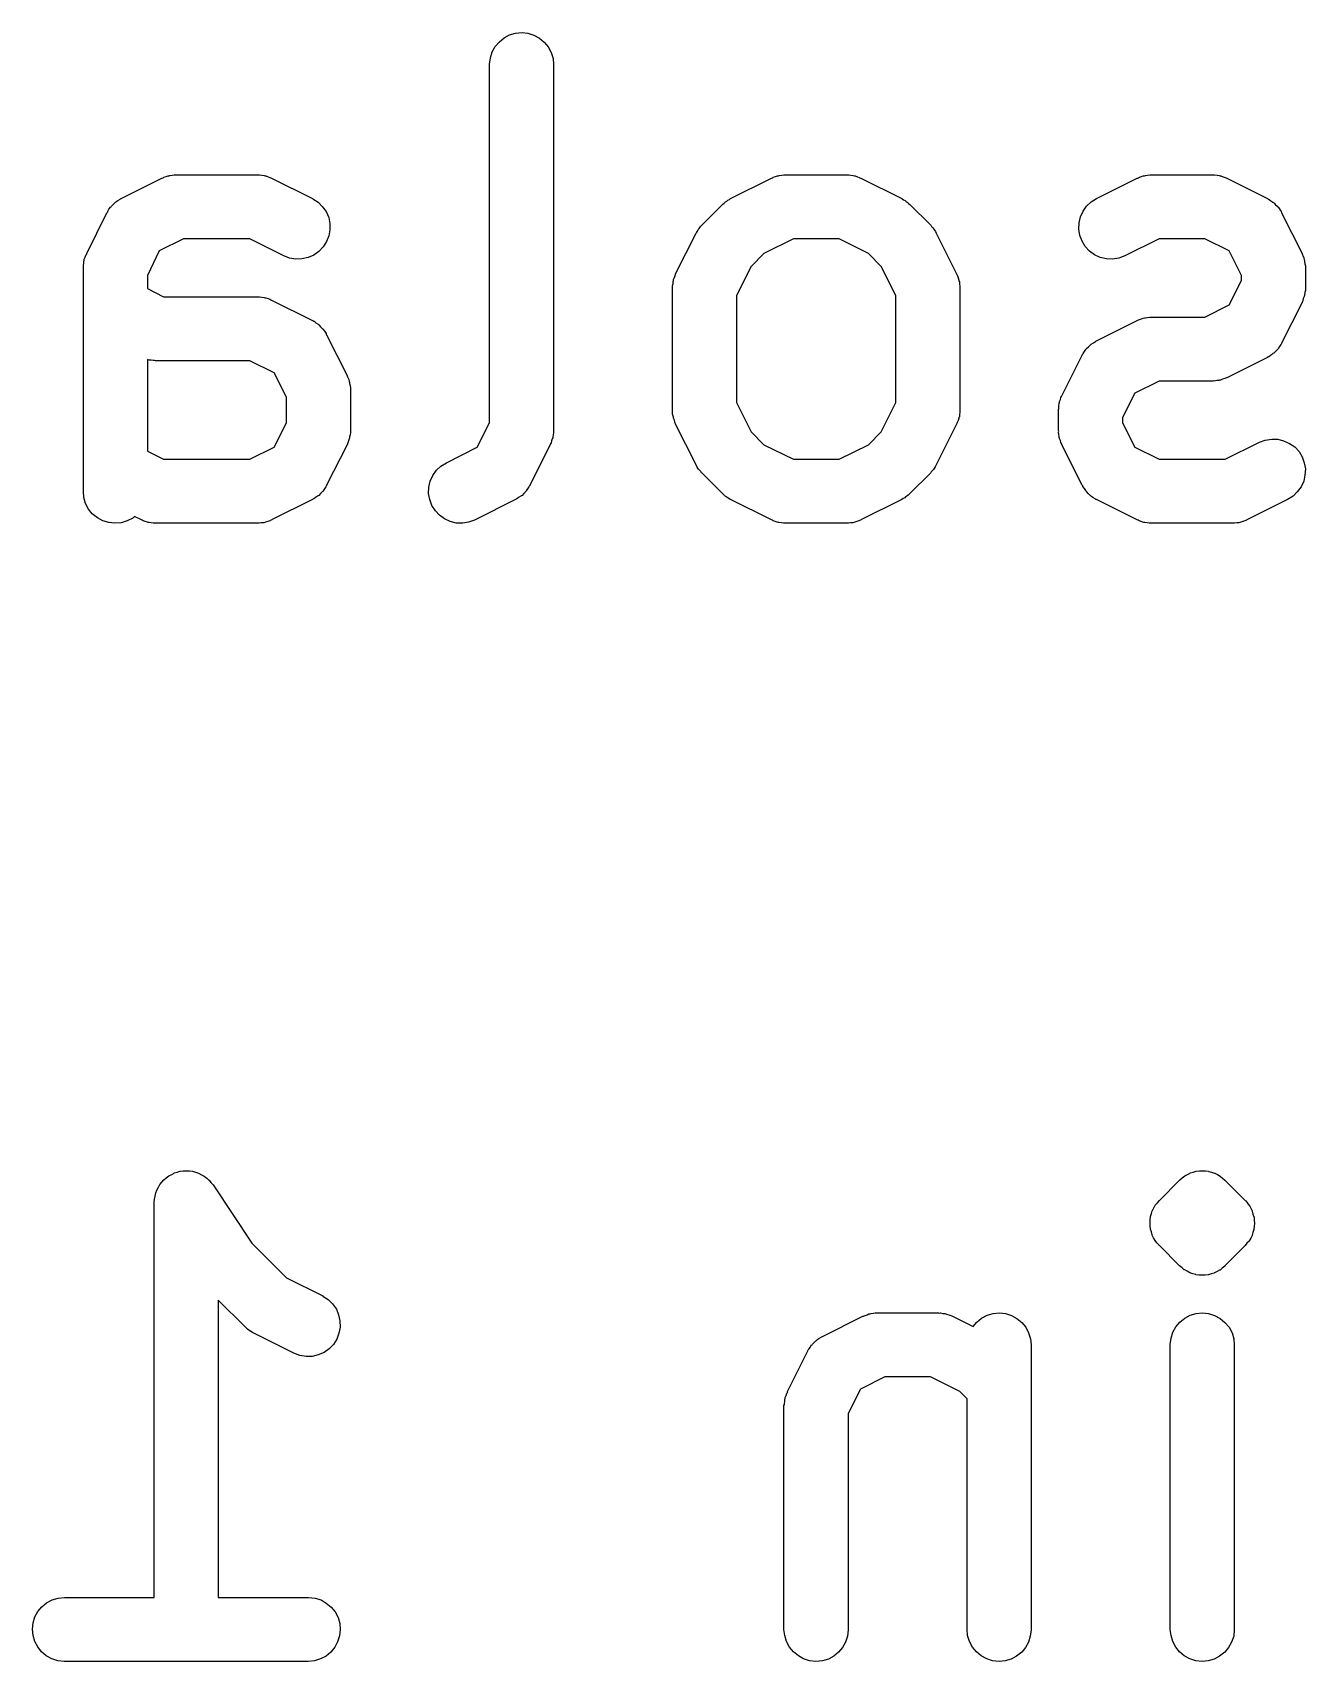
# Model space of a CAD drawing. Extents: x 148.6 to 167.7, y -72 to -62.4.
# Drawn here: x 158.596 to 161.579, y -71.647 to -67.83 of the extents above; entities that cross this region are included whole.
import ezdxf

# ---------------------------------------------------------------- set-up
doc = ezdxf.new("R2010")
doc.units = 0
doc.layers.add('BLACK', color=7, linetype='CONTINUOUS')

msp = doc.modelspace()

# ---------------------------------------------------------------- linework, layer by layer
at = {"layer": 'BLACK', "linetype": 'CONTINUOUS'}
for p, q in [((159.673, -67.8758), (159.68, -67.863)), ((159.68, -67.863), (159.69, -67.8518)), ((159.69, -67.8518), (159.701, -67.8426)), ((159.701, -67.8426), (159.714, -67.8358)), ((159.714, -67.8358), (159.728, -67.8317)), ((159.728, -67.8317), (159.743, -67.8304)), ((159.743, -67.8304), (159.757, -67.8319)), ((159.757, -67.8319), (159.771, -67.8362)), ((159.771, -67.8362), (159.784, -67.8432)), ((159.784, -67.8432), (159.795, -67.8525)), ((159.795, -67.8525), (159.804, -67.8639)), ((159.804, -67.8639), (159.811, -67.8768)), ((159.667, -67.9043), (159.669, -67.8898)), ((159.667, -67.9054), (159.667, -67.9043)), ((159.669, -67.8898), (159.673, -67.8758)), ((159.811, -67.8768), (159.816, -67.8908)), ((159.816, -67.8908), (159.817, -67.9054)), ((159.667, -68.7448), (159.667, -67.9054)), ((159.817, -67.9054), (159.817, -68.7625)), ((158.804, -68.2193), (158.899, -68.1716)), ((158.899, -68.1716), (158.9, -68.1712)), ((158.9, -68.1712), (158.902, -68.1704)), ((158.902, -68.1704), (158.904, -68.1694)), ((158.904, -68.1694), (158.909, -68.1679)), ((158.909, -68.1679), (158.914, -68.1661)), ((158.914, -68.1661), (158.916, -68.1658)), ((158.916, -68.1658), (158.918, -68.1651)), ((158.918, -68.1651), (158.923, -68.1646)), ((158.923, -68.1646), (158.928, -68.1638)), ((158.928, -68.1638), (158.93, -68.1639)), ((158.93, -68.1639), (158.932, -68.1637)), ((158.932, -68.1637), (159.123, -68.1637)), ((159.123, -68.1637), (159.124, -68.1637)), ((159.124, -68.1637), (159.126, -68.164)), ((159.126, -68.164), (159.128, -68.1639)), ((159.128, -68.1639), (159.133, -68.1648)), ((159.133, -68.1648), (159.139, -68.1654)), ((159.139, -68.1654), (159.141, -68.166)), ((159.141, -68.166), (159.143, -68.1664)), ((159.143, -68.1664), (159.148, -68.1682)), ((159.148, -68.1682), (159.152, -68.1698)), ((159.152, -68.1698), (159.154, -68.1708)), ((159.154, -68.1708), (159.156, -68.1716)), ((159.156, -68.1716), (159.252, -68.2193)), ((160.232, -68.2193), (160.328, -68.1716)), ((160.328, -68.1712), (160.331, -68.1704)), ((160.328, -68.1716), (160.328, -68.1712)), ((160.331, -68.1704), (160.332, -68.1694)), ((160.332, -68.1694), (160.337, -68.1679)), ((160.337, -68.1679), (160.342, -68.1661)), ((160.342, -68.1661), (160.344, -68.1658)), ((160.344, -68.1658), (160.346, -68.1651)), ((160.346, -68.1651), (160.352, -68.1646)), ((160.352, -68.1646), (160.357, -68.1638)), ((160.357, -68.1638), (160.359, -68.1639)), ((160.359, -68.1639), (160.361, -68.1637)), ((160.361, -68.1637), (160.504, -68.1637)), ((160.504, -68.1637), (160.505, -68.1637)), ((160.505, -68.1637), (160.507, -68.164)), ((160.507, -68.164), (160.509, -68.1639)), ((160.509, -68.1639), (160.514, -68.1648)), ((160.514, -68.1648), (160.519, -68.1654)), ((160.519, -68.1654), (160.522, -68.166)), ((160.522, -68.166), (160.524, -68.1664)), ((160.524, -68.1664), (160.529, -68.1682)), ((160.529, -68.1682), (160.533, -68.1698)), ((160.533, -68.1698), (160.535, -68.1708)), ((160.535, -68.1708), (160.537, -68.1716)), ((160.537, -68.1716), (160.633, -68.2193)), ((161.089, -68.2193), (161.185, -68.1716)), ((161.185, -68.1716), (161.186, -68.1712)), ((161.186, -68.1712), (161.188, -68.1704)), ((161.188, -68.1704), (161.19, -68.1694)), ((161.19, -68.1694), (161.195, -68.1679)), ((161.195, -68.1679), (161.199, -68.1661)), ((161.199, -68.1661), (161.202, -68.1658)), ((161.202, -68.1658), (161.204, -68.1651)), ((161.204, -68.1651), (161.209, -68.1646)), ((161.209, -68.1646), (161.214, -68.1638)), ((161.214, -68.1638), (161.216, -68.1639)), ((161.216, -68.1639), (161.218, -68.1637)), ((161.218, -68.1637), (161.361, -68.1637)), ((161.361, -68.1637), (161.362, -68.1637)), ((161.362, -68.1637), (161.364, -68.164)), ((161.364, -68.164), (161.366, -68.1639)), ((161.366, -68.1639), (161.372, -68.1648)), ((161.372, -68.1648), (161.377, -68.1654)), ((161.377, -68.1654), (161.379, -68.166)), ((161.379, -68.166), (161.381, -68.1664)), ((161.381, -68.1664), (161.386, -68.1682)), ((161.386, -68.1682), (161.391, -68.1698)), ((161.391, -68.1698), (161.393, -68.1708)), ((161.393, -68.1708), (161.395, -68.1716)), ((161.395, -68.1716), (161.49, -68.2193)), ((158.772, -68.249), (158.775, -68.2444)), ((158.775, -68.2444), (158.779, -68.2396)), ((158.779, -68.2396), (158.78, -68.2384)), ((158.78, -68.2384), (158.781, -68.2371)), ((158.781, -68.2371), (158.785, -68.2332)), ((158.785, -68.2332), (158.789, -68.2291)), ((158.789, -68.2291), (158.79, -68.2282)), ((158.79, -68.2282), (158.791, -68.227)), ((158.791, -68.227), (158.796, -68.224)), ((158.796, -68.224), (158.801, -68.2208)), ((158.801, -68.2208), (158.802, -68.2201)), ((158.802, -68.2201), (158.804, -68.2193)), ((159.252, -68.2193), (159.253, -68.2197)), ((159.253, -68.2197), (159.265, -68.2277)), ((159.265, -68.2277), (159.275, -68.2379)), ((159.275, -68.2379), (159.284, -68.2499)), ((160.165, -68.2809), (160.213, -68.2333)), ((160.213, -68.2333), (160.214, -68.2326)), ((160.214, -68.2326), (160.217, -68.2299)), ((160.217, -68.2299), (160.22, -68.227)), ((160.22, -68.227), (160.223, -68.2254)), ((160.223, -68.2254), (160.225, -68.2234)), ((160.225, -68.2234), (160.229, -68.2215)), ((160.229, -68.2215), (160.232, -68.2193)), ((160.633, -68.2193), (160.634, -68.2197)), ((160.634, -68.2197), (160.637, -68.222)), ((160.637, -68.222), (160.641, -68.224)), ((160.641, -68.224), (160.643, -68.226)), ((160.643, -68.226), (160.646, -68.2277)), ((160.646, -68.2277), (160.649, -68.2306)), ((160.649, -68.2306), (160.652, -68.2333)), ((160.652, -68.2333), (160.7, -68.2809)), ((161.058, -68.249), (161.066, -68.2371)), ((161.066, -68.2371), (161.077, -68.227)), ((161.077, -68.227), (161.089, -68.2193)), ((161.49, -68.2193), (161.491, -68.2197)), ((161.491, -68.2197), (161.492, -68.2206)), ((161.492, -68.2206), (161.494, -68.2213)), ((161.494, -68.2213), (161.498, -68.2246)), ((161.498, -68.2246), (161.503, -68.2277)), ((161.503, -68.2277), (161.504, -68.2288)), ((161.504, -68.2288), (161.506, -68.2298)), ((161.506, -68.2298), (161.509, -68.2339)), ((161.509, -68.2339), (161.514, -68.2379)), ((161.514, -68.2379), (161.514, -68.2392)), ((161.514, -68.2392), (161.516, -68.2404)), ((161.516, -68.2404), (161.519, -68.2452)), ((161.519, -68.2452), (161.522, -68.2499)), ((158.723, -68.348), (158.77, -68.2528)), ((158.77, -68.2528), (158.771, -68.2519)), ((158.771, -68.2519), (158.772, -68.2505)), ((158.772, -68.2505), (158.772, -68.249)), ((159.284, -68.2499), (159.29, -68.2634)), ((159.29, -68.2634), (159.293, -68.2777)), ((159.293, -68.2777), (159.293, -68.2923)), ((160.16, -68.2872), (160.162, -68.2842)), ((160.162, -68.2842), (160.165, -68.2809)), ((160.7, -68.2809), (160.701, -68.2817)), ((160.701, -68.2817), (160.703, -68.285)), ((160.703, -68.285), (160.706, -68.288)), ((161.048, -68.2913), (161.049, -68.2766)), ((161.049, -68.2766), (161.052, -68.2624)), ((161.052, -68.2624), (161.058, -68.249)), ((161.522, -68.2499), (161.523, -68.2514)), ((161.523, -68.2514), (161.523, -68.2528)), ((161.523, -68.2528), (161.571, -68.348)), ((158.95, -68.3137), (158.893, -68.3422)), ((159.105, -68.3137), (158.95, -68.3137)), ((159.185, -68.3534), (159.105, -68.3137)), ((159.285, -68.3203), (159.277, -68.3327)), ((159.29, -68.3067), (159.285, -68.3203)), ((159.293, -68.2923), (159.29, -68.3067)), ((160.103, -68.3956), (160.151, -68.3004)), ((160.151, -68.3004), (160.152, -68.2995)), ((160.152, -68.2995), (160.154, -68.2959)), ((160.154, -68.2959), (160.156, -68.2922)), ((160.156, -68.2922), (160.158, -68.2898)), ((160.158, -68.2898), (160.16, -68.2872)), ((160.379, -68.3137), (160.31, -68.348)), ((160.486, -68.3137), (160.379, -68.3137)), ((160.555, -68.348), (160.486, -68.3137)), ((160.706, -68.288), (160.708, -68.2907)), ((160.708, -68.2907), (160.71, -68.2931)), ((160.71, -68.2931), (160.712, -68.2968)), ((160.712, -68.2968), (160.714, -68.3004)), ((160.714, -68.3004), (160.761, -68.3956)), ((161.05, -68.3057), (161.048, -68.2913)), ((161.056, -68.3194), (161.05, -68.3057)), ((161.063, -68.3319), (161.056, -68.3194)), ((161.236, -68.3137), (161.156, -68.3534)), ((161.343, -68.3137), (161.236, -68.3137)), ((161.4, -68.3422), (161.343, -68.3137)), ((158.717, -68.3617), (158.719, -68.3569)), ((158.717, -68.3639), (158.717, -68.3617)), ((158.719, -68.3569), (158.721, -68.352)), ((158.721, -68.352), (158.722, -68.3501)), ((158.722, -68.3501), (158.723, -68.348)), ((158.893, -68.3422), (158.865, -68.3993)), ((159.198, -68.3587), (159.185, -68.3534)), ((159.213, -68.3611), (159.198, -68.3587)), ((159.227, -68.3608), (159.213, -68.3611)), ((159.242, -68.3576), (159.227, -68.3608)), ((159.255, -68.3517), (159.242, -68.3576)), ((159.267, -68.3432), (159.255, -68.3517)), ((159.277, -68.3327), (159.267, -68.3432)), ((160.31, -68.348), (160.28, -68.3784)), ((160.585, -68.3784), (160.555, -68.348)), ((161.073, -68.3426), (161.063, -68.3319)), ((161.085, -68.3511), (161.073, -68.3426)), ((161.098, -68.3572), (161.085, -68.3511)), ((161.113, -68.3606), (161.098, -68.3572)), ((161.127, -68.3612), (161.113, -68.3606)), ((161.142, -68.3589), (161.127, -68.3612)), ((161.156, -68.3539), (161.142, -68.3589)), ((161.156, -68.3534), (161.156, -68.3539)), ((161.429, -68.3993), (161.4, -68.3422)), ((161.571, -68.348), (161.571, -68.349)), ((161.571, -68.349), (161.572, -68.351)), ((161.572, -68.351), (161.573, -68.353)), ((161.573, -68.353), (161.575, -68.3579)), ((161.575, -68.3579), (161.576, -68.3627)), ((158.715, -68.3761), (158.716, -68.3711)), ((158.715, -68.3783), (158.715, -68.3761)), ((158.715, -68.3805), (158.715, -68.3783)), ((158.715, -68.3816), (158.715, -68.3805)), ((158.715, -68.9054), (158.715, -68.3816)), ((158.716, -68.366), (158.717, -68.3639)), ((158.716, -68.3711), (158.716, -68.366)), ((158.865, -68.3993), (158.865, -68.4305)), ((160.1, -68.4045), (160.102, -68.3996)), ((160.102, -68.3996), (160.103, -68.3977)), ((160.103, -68.3977), (160.103, -68.3956)), ((160.28, -68.3784), (160.246, -68.4469)), ((160.619, -68.4469), (160.585, -68.3784)), ((160.761, -68.3956), (160.762, -68.3966)), ((160.762, -68.3966), (160.763, -68.3987)), ((160.763, -68.3987), (160.764, -68.4006)), ((160.764, -68.4006), (160.765, -68.4055)), ((161.429, -68.4115), (161.429, -68.3993)), ((161.576, -68.3627), (161.577, -68.3649)), ((161.577, -68.3649), (161.577, -68.367)), ((161.577, -68.367), (161.578, -68.3721)), ((161.578, -68.3721), (161.579, -68.3772)), ((161.579, -68.3772), (161.579, -68.3794)), ((161.579, -68.3794), (161.579, -68.3816)), ((161.579, -68.3816), (161.579, -68.4292)), ((158.865, -68.4305), (158.903, -68.4494)), ((160.096, -68.4237), (160.097, -68.4187)), ((160.096, -68.4259), (160.096, -68.4237)), ((160.096, -68.4281), (160.096, -68.4259)), ((160.096, -68.4292), (160.096, -68.4281)), ((160.096, -68.7149), (160.096, -68.4292)), ((160.097, -68.4136), (160.098, -68.4115)), ((160.097, -68.4187), (160.097, -68.4136)), ((160.098, -68.4093), (160.1, -68.4045)), ((160.098, -68.4115), (160.098, -68.4093)), ((160.765, -68.4055), (160.767, -68.4103)), ((160.767, -68.4103), (160.767, -68.4125)), ((160.767, -68.4125), (160.768, -68.4146)), ((160.768, -68.4146), (160.768, -68.4197)), ((160.768, -68.4197), (160.769, -68.4248)), ((160.769, -68.4248), (160.769, -68.427)), ((160.769, -68.427), (160.769, -68.4292)), ((160.769, -68.4292), (160.769, -68.7149)), ((161.4, -68.4685), (161.429, -68.4115)), ((161.579, -68.4346), (161.578, -68.4397)), ((161.579, -68.4292), (161.579, -68.4302)), ((161.579, -68.4302), (161.579, -68.4324)), ((161.579, -68.4324), (161.579, -68.4346)), ((158.903, -68.4494), (159.123, -68.4494)), ((159.123, -68.4494), (159.124, -68.4494)), ((159.124, -68.4494), (159.126, -68.4497)), ((159.126, -68.4497), (159.128, -68.4496)), ((159.128, -68.4496), (159.133, -68.4505)), ((159.133, -68.4505), (159.139, -68.4511)), ((159.139, -68.4511), (159.141, -68.4517)), ((159.141, -68.4517), (159.143, -68.4521)), ((159.143, -68.4521), (159.148, -68.4539)), ((159.148, -68.4539), (159.152, -68.4555)), ((159.152, -68.4555), (159.154, -68.4566)), ((159.154, -68.4566), (159.156, -68.4573)), ((159.156, -68.4573), (159.252, -68.505)), ((160.246, -68.4469), (160.246, -68.6972)), ((160.619, -68.6972), (160.619, -68.4469)), ((161.343, -68.497), (161.4, -68.4685)), ((161.571, -68.4627), (161.523, -68.558)), ((161.572, -68.4607), (161.571, -68.4627)), ((161.573, -68.4587), (161.572, -68.4607)), ((161.574, -68.4539), (161.573, -68.4587)), ((161.576, -68.4491), (161.574, -68.4539)), ((161.577, -68.4469), (161.576, -68.4491)), ((161.578, -68.4397), (161.577, -68.4448)), ((161.577, -68.4448), (161.577, -68.4469)), ((159.252, -68.505), (159.253, -68.5054)), ((159.253, -68.5054), (159.254, -68.5063)), ((159.254, -68.5063), (159.256, -68.507)), ((159.256, -68.507), (159.26, -68.5103)), ((159.26, -68.5103), (159.265, -68.5134)), ((159.265, -68.5134), (159.266, -68.5145)), ((159.266, -68.5145), (159.267, -68.5155)), ((161.089, -68.5526), (161.185, -68.505)), ((161.185, -68.505), (161.186, -68.5045)), ((161.186, -68.5045), (161.188, -68.5037)), ((161.188, -68.5037), (161.19, -68.5027)), ((161.19, -68.5027), (161.195, -68.5012)), ((161.195, -68.5012), (161.199, -68.4995)), ((161.199, -68.4995), (161.202, -68.4991)), ((161.202, -68.4991), (161.204, -68.4985)), ((161.204, -68.4985), (161.209, -68.498)), ((161.209, -68.498), (161.214, -68.4972)), ((161.214, -68.4972), (161.216, -68.4973)), ((161.216, -68.4973), (161.218, -68.497)), ((161.218, -68.497), (161.343, -68.497)), ((159.267, -68.5155), (159.271, -68.5196)), ((159.271, -68.5196), (159.275, -68.5236)), ((159.275, -68.5236), (159.276, -68.5249)), ((159.276, -68.5249), (159.277, -68.5261)), ((159.277, -68.5261), (159.281, -68.5309)), ((159.281, -68.5309), (159.284, -68.5356)), ((159.284, -68.5356), (159.284, -68.5371)), ((159.284, -68.5371), (159.285, -68.5385)), ((159.285, -68.5385), (159.333, -68.6337)), ((161.088, -68.5534), (161.089, -68.5526)), ((161.008, -68.6814), (161.056, -68.5861)), ((161.056, -68.5852), (161.057, -68.5838)), ((161.056, -68.5861), (161.056, -68.5852)), ((161.057, -68.5838), (161.058, -68.5824)), ((161.058, -68.5824), (161.061, -68.5777)), ((161.061, -68.5777), (161.064, -68.5729)), ((161.064, -68.5729), (161.065, -68.5717)), ((161.065, -68.5717), (161.066, -68.5704)), ((161.066, -68.5704), (161.071, -68.5665)), ((161.071, -68.5665), (161.075, -68.5624)), ((161.075, -68.5624), (161.076, -68.5615)), ((161.076, -68.5615), (161.077, -68.5604)), ((161.077, -68.5604), (161.082, -68.5573)), ((161.082, -68.5573), (161.087, -68.5541)), ((161.087, -68.5541), (161.088, -68.5534)), ((161.491, -68.5906), (161.49, -68.5915)), ((161.493, -68.59), (161.491, -68.5906)), ((161.497, -68.5868), (161.493, -68.59)), ((161.502, -68.5837), (161.497, -68.5868)), ((161.503, -68.5826), (161.502, -68.5837)), ((161.505, -68.5817), (161.503, -68.5826)), ((161.509, -68.5776), (161.505, -68.5817)), ((161.513, -68.5737), (161.509, -68.5776)), ((161.514, -68.5723), (161.513, -68.5737)), ((161.515, -68.5712), (161.514, -68.5723)), ((161.518, -68.5664), (161.515, -68.5712)), ((161.521, -68.5617), (161.518, -68.5664)), ((161.522, -68.5603), (161.521, -68.5617)), ((161.523, -68.5589), (161.522, -68.5603)), ((161.523, -68.558), (161.523, -68.5589)), ((158.865, -68.5967), (158.865, -68.5966)), ((158.865, -68.5966), (158.865, -68.8114)), ((158.867, -68.5971), (158.865, -68.5967)), ((158.869, -68.5978), (158.867, -68.5971)), ((158.874, -68.5984), (158.869, -68.5978)), ((158.879, -68.5992), (158.874, -68.5984)), ((158.882, -68.5992), (158.879, -68.5992)), ((158.884, -68.5994), (158.882, -68.5992)), ((158.885, -68.5994), (158.884, -68.5994)), ((159.105, -68.5994), (158.885, -68.5994)), ((159.162, -68.6279), (159.105, -68.5994)), ((159.191, -68.685), (159.162, -68.6279)), ((161.49, -68.5915), (161.395, -68.6391)), ((159.333, -68.6337), (159.333, -68.6347)), ((159.333, -68.6347), (159.334, -68.6368)), ((159.334, -68.6368), (159.335, -68.6387)), ((159.335, -68.6387), (159.337, -68.6436)), ((159.337, -68.6436), (159.338, -68.6484)), ((159.338, -68.6484), (159.339, -68.6506)), ((159.339, -68.6506), (159.339, -68.6527)), ((159.339, -68.6527), (159.34, -68.6578)), ((159.34, -68.6578), (159.341, -68.6629)), ((159.341, -68.6629), (159.341, -68.6651)), ((159.341, -68.6651), (159.341, -68.6673)), ((159.341, -68.6673), (159.341, -68.7625)), ((161.236, -68.647), (161.179, -68.6756)), ((161.361, -68.647), (161.236, -68.647)), ((161.363, -68.6468), (161.361, -68.647)), ((161.365, -68.6469), (161.363, -68.6468)), ((161.371, -68.6461), (161.365, -68.6469)), ((161.376, -68.6456), (161.371, -68.6461)), ((161.378, -68.645), (161.376, -68.6456)), ((161.38, -68.6446), (161.378, -68.645)), ((161.385, -68.6429), (161.38, -68.6446)), ((161.39, -68.6414), (161.385, -68.6429)), ((161.392, -68.6404), (161.39, -68.6414)), ((161.394, -68.6396), (161.392, -68.6404)), ((161.395, -68.6391), (161.394, -68.6396)), ((159.191, -68.7448), (159.191, -68.685)), ((160.246, -68.6972), (160.28, -68.7657)), ((160.585, -68.7657), (160.619, -68.6972)), ((161.001, -68.7044), (161.002, -68.6993)), ((161.001, -68.7095), (161.001, -68.7044)), ((161.002, -68.6993), (161.003, -68.6972)), ((161.003, -68.695), (161.005, -68.6902)), ((161.003, -68.6972), (161.003, -68.695)), ((161.005, -68.6902), (161.006, -68.6854)), ((161.006, -68.6854), (161.007, -68.6834)), ((161.007, -68.6834), (161.008, -68.6814)), ((161.179, -68.6756), (161.15, -68.7326)), ((160.096, -68.7171), (160.096, -68.7149)), ((160.096, -68.7193), (160.096, -68.7171)), ((160.096, -68.7244), (160.096, -68.7193)), ((160.097, -68.7295), (160.096, -68.7244)), ((160.098, -68.7316), (160.097, -68.7295)), ((160.098, -68.7338), (160.098, -68.7316)), ((160.1, -68.7386), (160.098, -68.7338)), ((160.101, -68.7435), (160.1, -68.7386)), ((160.102, -68.7454), (160.101, -68.7435)), ((160.765, -68.7396), (160.763, -68.7445)), ((160.767, -68.7348), (160.765, -68.7396)), ((160.768, -68.7305), (160.767, -68.7326)), ((160.767, -68.7326), (160.767, -68.7348)), ((160.769, -68.7204), (160.768, -68.7254)), ((160.768, -68.7254), (160.768, -68.7305)), ((160.769, -68.7149), (160.769, -68.716)), ((160.769, -68.716), (160.769, -68.7181)), ((160.769, -68.7181), (160.769, -68.7204)), ((161, -68.7139), (161.001, -68.7117)), ((161, -68.7149), (161, -68.7139)), ((161, -68.7625), (161, -68.7149)), ((161.001, -68.7117), (161.001, -68.7095)), ((161.15, -68.7326), (161.15, -68.7448)), ((159.162, -68.8019), (159.191, -68.7448)), ((159.339, -68.7802), (159.338, -68.7824)), ((159.34, -68.773), (159.339, -68.7781)), ((159.339, -68.7781), (159.339, -68.7802)), ((159.341, -68.768), (159.34, -68.773)), ((159.341, -68.7625), (159.341, -68.7636)), ((159.341, -68.7636), (159.341, -68.7658)), ((159.341, -68.7658), (159.341, -68.768)), ((159.638, -68.8019), (159.667, -68.7448)), ((159.815, -68.7802), (159.814, -68.7824)), ((159.816, -68.773), (159.815, -68.7781)), ((159.815, -68.7781), (159.815, -68.7802)), ((159.817, -68.768), (159.816, -68.773)), ((159.817, -68.7625), (159.817, -68.7636)), ((159.817, -68.7636), (159.817, -68.7658)), ((159.817, -68.7658), (159.817, -68.768)), ((160.103, -68.7475), (160.102, -68.7454)), ((160.103, -68.7484), (160.103, -68.7475)), ((160.151, -68.8437), (160.103, -68.7484)), ((160.28, -68.7657), (160.31, -68.7961)), ((160.555, -68.7961), (160.585, -68.7657)), ((160.761, -68.7484), (160.714, -68.8437)), ((160.762, -68.7464), (160.761, -68.7484)), ((160.763, -68.7445), (160.762, -68.7464)), ((161.001, -68.7647), (161, -68.7625)), ((161, -68.7669), (161.001, -68.7647)), ((161.001, -68.772), (161, -68.7669)), ((161.002, -68.7771), (161.001, -68.772)), ((161.002, -68.7792), (161.002, -68.7771)), ((161.003, -68.7814), (161.002, -68.7792)), ((161.005, -68.7862), (161.003, -68.7814)), ((161.15, -68.7448), (161.179, -68.8019)), ((158.865, -68.8114), (158.903, -68.8304)), ((159.105, -68.8304), (159.162, -68.8019)), ((159.333, -68.7961), (159.285, -68.8913)), ((159.334, -68.794), (159.333, -68.7961)), ((159.335, -68.7921), (159.334, -68.794)), ((159.336, -68.7872), (159.335, -68.7921)), ((159.338, -68.7824), (159.336, -68.7872)), ((159.566, -68.8383), (159.638, -68.8019)), ((159.809, -68.7961), (159.761, -68.8913)), ((159.81, -68.794), (159.809, -68.7961)), ((159.811, -68.7921), (159.81, -68.794)), ((159.812, -68.7872), (159.811, -68.7921)), ((159.814, -68.7824), (159.812, -68.7872)), ((160.31, -68.7961), (160.379, -68.8304)), ((160.486, -68.8304), (160.555, -68.7961)), ((161.006, -68.7911), (161.005, -68.7862)), ((161.007, -68.7931), (161.006, -68.7911)), ((161.008, -68.7951), (161.007, -68.7931)), ((161.008, -68.7961), (161.008, -68.7951)), ((161.056, -68.8913), (161.008, -68.7961)), ((161.179, -68.8019), (161.236, -68.8304)), ((161.391, -68.8304), (161.47, -68.7907)), ((161.47, -68.7907), (161.471, -68.7902)), ((161.471, -68.7902), (161.485, -68.7852)), ((161.485, -68.7852), (161.5, -68.7829)), ((161.5, -68.7829), (161.514, -68.7835)), ((161.514, -68.7835), (161.528, -68.7869)), ((161.528, -68.7869), (161.542, -68.793)), ((161.542, -68.793), (161.554, -68.8015)), ((161.554, -68.8015), (161.564, -68.8122)), ((161.564, -68.8122), (161.571, -68.8247)), ((158.903, -68.8304), (159.105, -68.8304)), ((159.534, -68.8681), (159.543, -68.8561)), ((159.543, -68.8561), (159.553, -68.8461)), ((159.553, -68.8461), (159.566, -68.8383)), ((160.153, -68.8473), (160.151, -68.8437)), ((160.155, -68.851), (160.153, -68.8473)), ((160.157, -68.8534), (160.155, -68.851)), ((160.159, -68.8561), (160.157, -68.8534)), ((160.162, -68.8591), (160.159, -68.8561)), ((160.379, -68.8304), (160.486, -68.8304)), ((160.705, -68.8569), (160.702, -68.8599)), ((160.707, -68.8543), (160.705, -68.8569)), ((160.709, -68.8519), (160.707, -68.8543)), ((160.711, -68.8482), (160.709, -68.8519)), ((160.713, -68.8446), (160.711, -68.8482)), ((160.714, -68.8437), (160.713, -68.8446)), ((161.236, -68.8304), (161.391, -68.8304)), ((161.571, -68.8247), (161.576, -68.8384)), ((161.576, -68.8384), (161.579, -68.8528)), ((161.579, -68.8528), (161.578, -68.8675)), ((159.283, -68.8951), (159.28, -68.8997)), ((159.284, -68.8936), (159.283, -68.8951)), ((159.285, -68.8922), (159.284, -68.8936)), ((159.285, -68.8913), (159.285, -68.8922)), ((159.524, -68.9103), (159.525, -68.8957)), ((159.525, -68.8957), (159.528, -68.8814)), ((159.528, -68.8814), (159.534, -68.8681)), ((159.759, -68.8951), (159.756, -68.8997)), ((159.76, -68.8936), (159.759, -68.8951)), ((159.761, -68.8922), (159.76, -68.8936)), ((159.761, -68.8913), (159.761, -68.8922)), ((160.164, -68.8624), (160.162, -68.8591)), ((160.165, -68.8632), (160.164, -68.8624)), ((160.213, -68.9108), (160.165, -68.8632)), ((160.7, -68.8632), (160.652, -68.9108)), ((160.702, -68.8599), (160.7, -68.8632)), ((161.057, -68.8927), (161.056, -68.8913)), ((161.057, -68.8942), (161.057, -68.8927)), ((161.061, -68.8989), (161.057, -68.8942)), ((161.569, -68.8951), (161.56, -68.907)), ((161.575, -68.8817), (161.569, -68.8951)), ((161.578, -68.8675), (161.575, -68.8817)), ((158.716, -68.9199), (158.715, -68.9054)), ((158.72, -68.934), (158.716, -68.9199)), ((158.727, -68.9469), (158.72, -68.934)), ((159.252, -68.9248), (159.156, -68.9725)), ((159.253, -68.924), (159.252, -68.9248)), ((159.255, -68.9233), (159.253, -68.924)), ((159.259, -68.9201), (159.255, -68.9233)), ((159.264, -68.9171), (159.259, -68.9201)), ((159.265, -68.9159), (159.264, -68.9171)), ((159.267, -68.915), (159.265, -68.9159)), ((159.271, -68.9109), (159.267, -68.915)), ((159.275, -68.907), (159.271, -68.9109)), ((159.276, -68.9057), (159.275, -68.907)), ((159.277, -68.9045), (159.276, -68.9057)), ((159.28, -68.8997), (159.277, -68.9045)), ((159.527, -68.9247), (159.524, -68.9103)), ((159.532, -68.9385), (159.527, -68.9247)), ((159.728, -68.9248), (159.633, -68.9725)), ((159.729, -68.924), (159.728, -68.9248)), ((159.731, -68.9233), (159.729, -68.924)), ((159.735, -68.9201), (159.731, -68.9233)), ((159.74, -68.9171), (159.735, -68.9201)), ((159.741, -68.9159), (159.74, -68.9171)), ((159.743, -68.915), (159.741, -68.9159)), ((159.747, -68.9109), (159.743, -68.915)), ((159.751, -68.907), (159.747, -68.9109)), ((159.752, -68.9057), (159.751, -68.907)), ((159.753, -68.9045), (159.752, -68.9057)), ((159.756, -68.8997), (159.753, -68.9045)), ((160.216, -68.9135), (160.213, -68.9108)), ((160.219, -68.9164), (160.216, -68.9135)), ((160.222, -68.9181), (160.219, -68.9164)), ((160.224, -68.9201), (160.222, -68.9181)), ((160.228, -68.9221), (160.224, -68.9201)), ((160.231, -68.9244), (160.228, -68.9221)), ((160.232, -68.9248), (160.231, -68.9244)), ((160.328, -68.9725), (160.232, -68.9248)), ((160.633, -68.9248), (160.537, -68.9725)), ((160.636, -68.9226), (160.633, -68.9248)), ((160.64, -68.9207), (160.636, -68.9226)), ((160.642, -68.9187), (160.64, -68.9207)), ((160.645, -68.9171), (160.642, -68.9187)), ((160.648, -68.9142), (160.645, -68.9171)), ((160.651, -68.9115), (160.648, -68.9142)), ((160.652, -68.9108), (160.651, -68.9115)), ((161.064, -68.9037), (161.061, -68.8989)), ((161.065, -68.9049), (161.064, -68.9037)), ((161.066, -68.9062), (161.065, -68.9049)), ((161.07, -68.9102), (161.066, -68.9062)), ((161.074, -68.9143), (161.07, -68.9102)), ((161.075, -68.9153), (161.074, -68.9143)), ((161.076, -68.9164), (161.075, -68.9153)), ((161.081, -68.9195), (161.076, -68.9164)), ((161.086, -68.9228), (161.081, -68.9195)), ((161.087, -68.9235), (161.086, -68.9228)), ((161.088, -68.9244), (161.087, -68.9235)), ((161.089, -68.9248), (161.088, -68.9244)), ((161.185, -68.9725), (161.089, -68.9248)), ((161.537, -68.9248), (161.442, -68.9725)), ((161.55, -68.9171), (161.537, -68.9248)), ((161.56, -68.907), (161.55, -68.9171)), ((158.736, -68.9582), (158.727, -68.9469)), ((158.748, -68.9676), (158.736, -68.9582)), ((158.761, -68.9745), (158.748, -68.9676)), ((158.831, -68.9681), (158.818, -68.9749)), ((158.835, -68.9644), (158.831, -68.9681)), ((158.851, -68.9725), (158.835, -68.9644)), ((158.853, -68.9733), (158.851, -68.9725)), ((159.156, -68.9729), (159.153, -68.9737)), ((159.156, -68.9725), (159.156, -68.9729)), ((159.54, -68.9509), (159.532, -68.9385)), ((159.55, -68.9616), (159.54, -68.9509)), ((159.561, -68.9702), (159.55, -68.9616)), ((159.575, -68.9763), (159.561, -68.9702)), ((159.632, -68.9729), (159.618, -68.978)), ((159.633, -68.9725), (159.632, -68.9729)), ((160.33, -68.9733), (160.328, -68.9725)), ((160.537, -68.9729), (160.534, -68.9737)), ((160.537, -68.9725), (160.537, -68.9729)), ((161.187, -68.9733), (161.185, -68.9725)), ((161.441, -68.9729), (161.439, -68.9737)), ((161.442, -68.9725), (161.441, -68.9729)), ((158.775, -68.9788), (158.761, -68.9745)), ((158.789, -68.9804), (158.775, -68.9788)), ((158.804, -68.9791), (158.789, -68.9804)), ((158.818, -68.9749), (158.804, -68.9791)), ((158.855, -68.9743), (158.853, -68.9733)), ((158.86, -68.9759), (158.855, -68.9743)), ((158.865, -68.9777), (158.86, -68.9759)), ((158.867, -68.9781), (158.865, -68.9777)), ((158.869, -68.9787), (158.867, -68.9781)), ((158.874, -68.9793), (158.869, -68.9787)), ((158.879, -68.9802), (158.874, -68.9793)), ((158.882, -68.9801), (158.879, -68.9802)), ((158.884, -68.9804), (158.882, -68.9801)), ((158.885, -68.9804), (158.884, -68.9804)), ((159.123, -68.9804), (158.885, -68.9804)), ((159.125, -68.9802), (159.123, -68.9804)), ((159.127, -68.9803), (159.125, -68.9802)), ((159.132, -68.9795), (159.127, -68.9803)), ((159.138, -68.979), (159.132, -68.9795)), ((159.14, -68.9783), (159.138, -68.979)), ((159.142, -68.978), (159.14, -68.9783)), ((159.147, -68.9762), (159.142, -68.978)), ((159.152, -68.9747), (159.147, -68.9762)), ((159.153, -68.9737), (159.152, -68.9747)), ((159.589, -68.9797), (159.575, -68.9763)), ((159.604, -68.9803), (159.589, -68.9797)), ((159.618, -68.978), (159.604, -68.9803)), ((160.332, -68.9743), (160.33, -68.9733)), ((160.336, -68.9759), (160.332, -68.9743)), ((160.341, -68.9777), (160.336, -68.9759)), ((160.343, -68.9781), (160.341, -68.9777)), ((160.345, -68.9787), (160.343, -68.9781)), ((160.351, -68.9793), (160.345, -68.9787)), ((160.356, -68.9802), (160.351, -68.9793)), ((160.358, -68.9801), (160.356, -68.9802)), ((160.36, -68.9804), (160.358, -68.9801)), ((160.361, -68.9804), (160.36, -68.9804)), ((160.504, -68.9804), (160.361, -68.9804)), ((160.506, -68.9802), (160.504, -68.9804)), ((160.508, -68.9803), (160.506, -68.9802)), ((160.513, -68.9795), (160.508, -68.9803)), ((160.518, -68.979), (160.513, -68.9795)), ((160.521, -68.9783), (160.518, -68.979)), ((160.523, -68.978), (160.521, -68.9783)), ((160.528, -68.9762), (160.523, -68.978)), ((160.532, -68.9747), (160.528, -68.9762)), ((160.534, -68.9737), (160.532, -68.9747)), ((161.189, -68.9743), (161.187, -68.9733)), ((161.194, -68.9759), (161.189, -68.9743)), ((161.198, -68.9777), (161.194, -68.9759)), ((161.2, -68.9781), (161.198, -68.9777)), ((161.203, -68.9787), (161.2, -68.9781)), ((161.208, -68.9793), (161.203, -68.9787)), ((161.213, -68.9802), (161.208, -68.9793)), ((161.215, -68.9801), (161.213, -68.9802)), ((161.217, -68.9804), (161.215, -68.9801)), ((161.218, -68.9804), (161.217, -68.9804)), ((161.409, -68.9804), (161.218, -68.9804)), ((161.411, -68.9802), (161.409, -68.9804)), ((161.413, -68.9803), (161.411, -68.9802)), ((161.418, -68.9795), (161.413, -68.9803)), ((161.423, -68.979), (161.418, -68.9795)), ((161.425, -68.9783), (161.423, -68.979)), ((161.428, -68.978), (161.425, -68.9783)), ((161.432, -68.9762), (161.428, -68.978)), ((161.437, -68.9747), (161.432, -68.9762)), ((161.439, -68.9737), (161.437, -68.9747)), ((158.935, -70.5008), (158.942, -70.4987)), ((158.942, -70.4987), (158.949, -70.4981)), ((158.942, -70.4987), (158.942, -70.4987)), ((158.942, -70.4987), (158.942, -70.4987)), ((158.949, -70.4981), (158.957, -70.4974)), ((158.957, -70.4974), (158.957, -70.4974)), ((158.957, -70.4974), (158.964, -70.4981)), ((158.957, -70.4974), (158.957, -70.4974)), ((158.964, -70.4981), (158.971, -70.4989)), ((158.971, -70.4989), (158.971, -70.4989)), ((158.971, -70.4989), (158.971, -70.4989)), ((158.971, -70.4989), (158.978, -70.5011)), ((161.316, -70.5008), (161.323, -70.4988)), ((161.323, -70.4987), (161.331, -70.498)), ((161.323, -70.4988), (161.323, -70.4987)), ((161.323, -70.4987), (161.323, -70.4987)), ((161.323, -70.4987), (161.323, -70.4987)), ((161.323, -70.4987), (161.323, -70.4987)), ((161.331, -70.498), (161.338, -70.4974)), ((161.338, -70.4974), (161.338, -70.4974)), ((161.338, -70.4974), (161.338, -70.4974)), ((161.338, -70.4974), (161.338, -70.4974)), ((161.338, -70.4974), (161.345, -70.4981)), ((161.338, -70.4974), (161.338, -70.4974)), ((161.345, -70.4981), (161.352, -70.4989)), ((161.352, -70.4989), (161.352, -70.4989)), ((161.352, -70.4989), (161.352, -70.4989)), ((161.352, -70.4989), (161.352, -70.499)), ((161.352, -70.499), (161.353, -70.499)), ((161.353, -70.499), (161.359, -70.5011)), ((158.887, -70.5428), (158.891, -70.5362)), ((158.891, -70.5362), (158.894, -70.5301)), ((158.894, -70.53), (158.899, -70.5245)), ((158.894, -70.5301), (158.894, -70.53)), ((158.894, -70.5301), (158.894, -70.5301)), ((158.899, -70.5245), (158.904, -70.5189)), ((158.904, -70.5188), (158.909, -70.5143)), ((158.904, -70.5189), (158.904, -70.5188)), ((158.904, -70.5188), (158.904, -70.5188)), ((158.909, -70.5143), (158.915, -70.5097)), ((158.915, -70.5096), (158.922, -70.5063)), ((158.915, -70.5097), (158.915, -70.5096)), ((158.915, -70.5097), (158.915, -70.5097)), ((158.922, -70.5063), (158.928, -70.5029)), ((158.928, -70.5028), (158.935, -70.5008)), ((158.928, -70.5029), (158.928, -70.5028)), ((158.928, -70.5029), (158.928, -70.5029)), ((158.978, -70.5011), (158.985, -70.5032)), ((158.985, -70.5032), (158.985, -70.5032)), ((158.985, -70.5032), (158.985, -70.5032)), ((158.985, -70.5032), (158.992, -70.5068)), ((158.992, -70.5068), (158.998, -70.5101)), ((158.998, -70.5101), (158.998, -70.5102)), ((158.998, -70.5102), (158.998, -70.5102)), ((158.998, -70.5102), (159.004, -70.5148)), ((159.004, -70.5148), (159.009, -70.5194)), ((159.009, -70.5194), (159.009, -70.5195)), ((159.009, -70.5195), (159.01, -70.5195)), ((159.01, -70.5195), (159.014, -70.525)), ((159.014, -70.525), (159.019, -70.5308)), ((159.019, -70.5308), (159.11, -70.6675)), ((161.237, -70.567), (161.284, -70.5193)), ((161.284, -70.5193), (161.285, -70.519)), ((161.285, -70.5186), (161.29, -70.5142)), ((161.285, -70.5188), (161.285, -70.5186)), ((161.285, -70.519), (161.285, -70.5188)), ((161.285, -70.5188), (161.285, -70.5188)), ((161.285, -70.5188), (161.285, -70.5188)), ((161.285, -70.519), (161.285, -70.519)), ((161.285, -70.519), (161.285, -70.519)), ((161.29, -70.5142), (161.296, -70.5098)), ((161.296, -70.5095), (161.303, -70.5063)), ((161.296, -70.5096), (161.296, -70.5095)), ((161.296, -70.5097), (161.296, -70.5096)), ((161.296, -70.5096), (161.296, -70.5096)), ((161.296, -70.5098), (161.296, -70.5097)), ((161.303, -70.5063), (161.309, -70.5029)), ((161.309, -70.5027), (161.316, -70.5008)), ((161.309, -70.5028), (161.309, -70.5027)), ((161.309, -70.5029), (161.309, -70.5028)), ((161.309, -70.5028), (161.309, -70.5028)), ((161.309, -70.5029), (161.309, -70.5029)), ((161.359, -70.5011), (161.366, -70.5031)), ((161.366, -70.5031), (161.366, -70.5032)), ((161.366, -70.5032), (161.366, -70.5032)), ((161.366, -70.5032), (161.366, -70.5033)), ((161.366, -70.5033), (161.367, -70.5033)), ((161.367, -70.5033), (161.373, -70.5067)), ((161.373, -70.5067), (161.379, -70.5101)), ((161.379, -70.5101), (161.379, -70.5101)), ((161.379, -70.5101), (161.379, -70.5102)), ((161.379, -70.5102), (161.379, -70.5103)), ((161.379, -70.5103), (161.379, -70.5103)), ((161.379, -70.5103), (161.385, -70.5149)), ((161.385, -70.5149), (161.39, -70.5193)), ((161.39, -70.5193), (161.438, -70.567)), ((158.881, -70.5713), (158.882, -70.5642)), ((158.881, -70.5714), (158.881, -70.5713)), ((158.881, -70.5715), (158.881, -70.5714)), ((158.881, -70.5714), (158.881, -70.5714)), ((158.881, -70.5724), (158.881, -70.5715)), ((158.881, -71.4974), (158.881, -70.5724)), ((158.882, -70.5642), (158.883, -70.5569)), ((158.883, -70.5568), (158.885, -70.5496)), ((158.883, -70.5569), (158.883, -70.5568)), ((158.883, -70.5568), (158.883, -70.5568)), ((158.885, -70.5496), (158.887, -70.5429)), ((158.887, -70.5429), (158.887, -70.5428)), ((158.887, -70.5429), (158.887, -70.5429)), ((161.228, -70.5778), (161.232, -70.5724)), ((161.232, -70.5724), (161.237, -70.567)), ((161.438, -70.567), (161.438, -70.5673)), ((161.438, -70.5673), (161.438, -70.5673)), ((161.438, -70.5673), (161.438, -70.5673)), ((161.438, -70.5673), (161.439, -70.5677)), ((161.439, -70.5677), (161.443, -70.5733)), ((161.443, -70.5733), (161.447, -70.5787)), ((161.215, -70.6122), (161.216, -70.6052)), ((161.215, -70.6192), (161.215, -70.6122)), ((161.216, -70.6047), (161.218, -70.5979)), ((161.216, -70.6049), (161.216, -70.6047)), ((161.216, -70.6052), (161.216, -70.6049)), ((161.218, -70.5979), (161.22, -70.5912)), ((161.22, -70.5912), (161.221, -70.5909)), ((161.221, -70.5907), (161.224, -70.5845)), ((161.221, -70.5909), (161.221, -70.5907)), ((161.224, -70.5845), (161.227, -70.5783)), ((161.227, -70.5781), (161.228, -70.5778)), ((161.227, -70.5783), (161.227, -70.5781)), ((161.447, -70.5787), (161.448, -70.5789)), ((161.448, -70.5789), (161.448, -70.5792)), ((161.448, -70.5792), (161.451, -70.5855)), ((161.451, -70.5855), (161.454, -70.5917)), ((161.454, -70.5917), (161.454, -70.5919)), ((161.454, -70.5919), (161.454, -70.5921)), ((161.454, -70.5921), (161.456, -70.599)), ((161.456, -70.599), (161.458, -70.6057)), ((161.458, -70.6057), (161.459, -70.6059)), ((161.459, -70.6059), (161.459, -70.6062)), ((161.459, -70.6062), (161.459, -70.6132)), ((161.459, -70.6132), (161.46, -70.6203)), ((161.215, -70.6195), (161.215, -70.6192)), ((161.215, -70.6197), (161.215, -70.6195)), ((161.215, -70.6267), (161.215, -70.6197)), ((161.216, -70.6338), (161.215, -70.6267)), ((161.216, -70.6341), (161.216, -70.6338)), ((161.216, -70.6343), (161.216, -70.6341)), ((161.218, -70.641), (161.216, -70.6343)), ((161.22, -70.6479), (161.218, -70.641)), ((161.22, -70.6481), (161.22, -70.6479)), ((161.22, -70.6483), (161.22, -70.6481)), ((161.223, -70.6546), (161.22, -70.6483)), ((161.454, -70.6493), (161.451, -70.6555)), ((161.456, -70.642), (161.454, -70.6488)), ((161.454, -70.6488), (161.454, -70.6491)), ((161.454, -70.6491), (161.454, -70.6493)), ((161.458, -70.6353), (161.456, -70.642)), ((161.459, -70.6277), (161.458, -70.6348)), ((161.458, -70.6348), (161.458, -70.6351)), ((161.458, -70.6351), (161.458, -70.6353)), ((161.46, -70.6208), (161.459, -70.6277)), ((161.46, -70.6203), (161.46, -70.6205)), ((161.46, -70.6205), (161.46, -70.6208)), ((159.11, -70.6675), (159.191, -70.7488)), ((161.227, -70.6608), (161.223, -70.6546)), ((161.227, -70.6611), (161.227, -70.6608)), ((161.227, -70.6613), (161.227, -70.6611)), ((161.231, -70.6668), (161.227, -70.6613)), ((161.236, -70.6723), (161.231, -70.6668)), ((161.236, -70.6726), (161.236, -70.6723)), ((161.236, -70.6727), (161.236, -70.6726)), ((161.237, -70.673), (161.236, -70.6727)), ((161.236, -70.6727), (161.236, -70.6727)), ((161.284, -70.7207), (161.237, -70.673)), ((161.438, -70.673), (161.39, -70.7207)), ((161.442, -70.6676), (161.438, -70.673)), ((161.447, -70.6622), (161.442, -70.6676)), ((161.451, -70.6555), (161.447, -70.6617)), ((161.447, -70.6617), (161.447, -70.6619)), ((161.447, -70.6619), (161.447, -70.6622)), ((161.29, -70.7251), (161.284, -70.7207)), ((161.295, -70.7297), (161.29, -70.7251)), ((161.384, -70.7258), (161.379, -70.7302)), ((161.39, -70.7214), (161.384, -70.7258)), ((161.39, -70.7207), (161.39, -70.721)), ((161.39, -70.721), (161.39, -70.721)), ((161.39, -70.721), (161.39, -70.721)), ((161.39, -70.721), (161.39, -70.7212)), ((161.39, -70.7212), (161.39, -70.7212)), ((161.39, -70.7212), (161.39, -70.7212)), ((161.39, -70.7212), (161.39, -70.7214)), ((159.191, -70.7488), (159.276, -70.791)), ((161.295, -70.7298), (161.295, -70.7297)), ((161.295, -70.7297), (161.295, -70.7297)), ((161.295, -70.7299), (161.295, -70.7298)), ((161.296, -70.7299), (161.295, -70.7299)), ((161.302, -70.7332), (161.296, -70.7299)), ((161.308, -70.7367), (161.302, -70.7332)), ((161.308, -70.7368), (161.308, -70.7367)), ((161.308, -70.7367), (161.308, -70.7367)), ((161.308, -70.7369), (161.308, -70.7368)), ((161.308, -70.7368), (161.308, -70.7368)), ((161.315, -70.7389), (161.308, -70.7369)), ((161.322, -70.741), (161.315, -70.7389)), ((161.322, -70.7411), (161.322, -70.741)), ((161.322, -70.741), (161.322, -70.741)), ((161.329, -70.7419), (161.322, -70.7411)), ((161.322, -70.7411), (161.322, -70.7411)), ((161.322, -70.7411), (161.322, -70.7411)), ((161.336, -70.7426), (161.329, -70.7419)), ((161.337, -70.7426), (161.336, -70.7426)), ((161.344, -70.742), (161.337, -70.7426)), ((161.337, -70.7426), (161.337, -70.7426)), ((161.337, -70.7426), (161.337, -70.7426)), ((161.337, -70.7426), (161.337, -70.7426)), ((161.351, -70.7413), (161.344, -70.742)), ((161.352, -70.7412), (161.351, -70.7413)), ((161.351, -70.7413), (161.351, -70.7413)), ((161.351, -70.7413), (161.351, -70.7413)), ((161.351, -70.7413), (161.351, -70.7413)), ((161.358, -70.7393), (161.352, -70.7412)), ((161.365, -70.7373), (161.358, -70.7393)), ((161.366, -70.7371), (161.365, -70.7371)), ((161.365, -70.7371), (161.365, -70.7372)), ((161.365, -70.7372), (161.365, -70.7372)), ((161.365, -70.7372), (161.365, -70.7373)), ((161.372, -70.7338), (161.366, -70.7371)), ((161.378, -70.7305), (161.372, -70.7338)), ((161.379, -70.7302), (161.378, -70.7303)), ((161.378, -70.7303), (161.378, -70.7304)), ((161.378, -70.7304), (161.378, -70.7304)), ((161.378, -70.7304), (161.378, -70.7305)), ((159.094, -70.8635), (159.031, -70.8011)), ((159.031, -70.8011), (159.031, -71.4974)), ((159.276, -70.791), (159.276, -70.7915)), ((159.276, -70.7915), (159.289, -70.7995)), ((159.289, -70.7995), (159.299, -70.8097)), ((159.299, -70.8097), (159.308, -70.8217)), ((159.308, -70.8217), (159.313, -70.8351)), ((159.313, -70.8351), (159.316, -70.8494)), ((160.447, -70.8863), (160.542, -70.8386)), ((160.542, -70.8386), (160.543, -70.8382)), ((160.543, -70.8382), (160.545, -70.8374)), ((160.545, -70.8374), (160.547, -70.8364)), ((160.547, -70.8364), (160.552, -70.8349)), ((160.552, -70.8349), (160.556, -70.8331)), ((160.556, -70.8331), (160.559, -70.8328)), ((160.559, -70.8328), (160.561, -70.8321)), ((160.561, -70.8321), (160.566, -70.8316)), ((160.566, -70.8316), (160.571, -70.8308)), ((160.571, -70.8308), (160.573, -70.8309)), ((160.573, -70.8309), (160.575, -70.8307)), ((160.575, -70.8307), (160.718, -70.8307)), ((160.718, -70.8307), (160.719, -70.8307)), ((160.719, -70.8307), (160.721, -70.831)), ((160.721, -70.831), (160.724, -70.8309)), ((160.724, -70.8309), (160.729, -70.8318)), ((160.729, -70.8318), (160.734, -70.8324)), ((160.734, -70.8324), (160.736, -70.833)), ((160.736, -70.833), (160.738, -70.8334)), ((160.738, -70.8334), (160.743, -70.8352)), ((160.743, -70.8352), (160.748, -70.8368)), ((160.748, -70.8368), (160.75, -70.8378)), ((160.75, -70.8378), (160.752, -70.8386)), ((160.752, -70.8386), (160.8, -70.8626)), ((160.809, -70.8521), (160.82, -70.843)), ((160.82, -70.843), (160.833, -70.8362)), ((160.833, -70.8362), (160.847, -70.832)), ((160.847, -70.832), (160.862, -70.8307)), ((160.862, -70.8307), (160.876, -70.8322)), ((160.876, -70.8322), (160.89, -70.8366)), ((160.89, -70.8366), (160.903, -70.8435)), ((160.903, -70.8435), (160.914, -70.8529)), ((161.285, -70.8521), (161.296, -70.843)), ((161.296, -70.843), (161.309, -70.8362)), ((161.309, -70.8362), (161.323, -70.832)), ((161.323, -70.832), (161.338, -70.8307)), ((161.338, -70.8307), (161.352, -70.8322)), ((161.352, -70.8322), (161.366, -70.8366)), ((161.366, -70.8366), (161.379, -70.8435)), ((161.379, -70.8435), (161.39, -70.8529)), ((159.097, -70.8662), (159.094, -70.8635)), ((159.1, -70.8691), (159.097, -70.8662)), ((159.103, -70.8708), (159.1, -70.8691)), ((159.105, -70.8728), (159.103, -70.8708)), ((159.109, -70.8748), (159.105, -70.8728)), ((159.112, -70.8771), (159.109, -70.8748)), ((159.113, -70.8776), (159.112, -70.8771)), ((159.208, -70.9252), (159.113, -70.8776)), ((159.314, -70.8785), (159.309, -70.8921)), ((159.317, -70.8641), (159.314, -70.8785)), ((159.316, -70.8494), (159.317, -70.8641)), ((160.8, -70.8626), (160.809, -70.8521)), ((160.914, -70.8529), (160.924, -70.8642)), ((160.924, -70.8642), (160.93, -70.8771)), ((160.93, -70.8771), (160.935, -70.8911)), ((161.264, -70.8901), (161.268, -70.8762)), ((161.268, -70.8762), (161.275, -70.8633)), ((161.275, -70.8633), (161.285, -70.8521)), ((161.39, -70.8529), (161.4, -70.8642)), ((161.4, -70.8642), (161.407, -70.8771)), ((161.407, -70.8771), (161.411, -70.8911)), ((159.291, -70.915), (159.279, -70.9234)), ((159.301, -70.9044), (159.291, -70.915)), ((159.309, -70.8921), (159.301, -70.9044)), ((160.365, -71.015), (160.413, -70.9198)), ((160.413, -70.9189), (160.414, -70.9175)), ((160.413, -70.9198), (160.413, -70.9189)), ((160.414, -70.9175), (160.415, -70.916)), ((160.415, -70.916), (160.418, -70.9114)), ((160.418, -70.9114), (160.421, -70.9066)), ((160.421, -70.9066), (160.423, -70.9054)), ((160.423, -70.9054), (160.424, -70.9041)), ((160.424, -70.9041), (160.428, -70.9002)), ((160.428, -70.9002), (160.432, -70.8961)), ((160.432, -70.8961), (160.433, -70.8952)), ((160.433, -70.8952), (160.434, -70.894)), ((160.434, -70.894), (160.439, -70.891)), ((160.439, -70.891), (160.444, -70.8878)), ((160.444, -70.8878), (160.445, -70.8871)), ((160.445, -70.8871), (160.447, -70.8863)), ((160.935, -70.8911), (160.936, -70.9057)), ((160.936, -70.9057), (160.936, -71.5724)), ((161.262, -70.9047), (161.264, -70.8901)), ((161.262, -70.9057), (161.262, -70.9047)), ((161.262, -71.5724), (161.262, -70.9057)), ((161.411, -70.8911), (161.412, -70.9057)), ((161.412, -70.9057), (161.412, -71.5724)), ((159.222, -70.9304), (159.208, -70.9252)), ((159.237, -70.9329), (159.222, -70.9304)), ((159.251, -70.9325), (159.237, -70.9329)), ((159.265, -70.9293), (159.251, -70.9325)), ((159.279, -70.9234), (159.265, -70.9293)), ((160.593, -70.9807), (160.536, -71.0092)), ((160.7, -70.9807), (160.593, -70.9807)), ((160.769, -71.015), (160.7, -70.9807)), ((160.359, -71.033), (160.36, -71.0309)), ((160.359, -71.0381), (160.359, -71.033)), ((160.36, -71.0287), (160.362, -71.0239)), ((160.36, -71.0309), (160.36, -71.0287)), ((160.362, -71.0239), (160.364, -71.019)), ((160.364, -71.019), (160.365, -71.0171)), ((160.365, -71.0171), (160.365, -71.015)), ((160.536, -71.0092), (160.507, -71.0663)), ((160.786, -71.032), (160.769, -71.015)), ((160.786, -71.5724), (160.786, -71.032)), ((160.357, -71.0475), (160.358, -71.0453)), ((160.357, -71.0486), (160.357, -71.0475)), ((160.357, -71.5724), (160.357, -71.0486)), ((160.358, -71.0431), (160.359, -71.0381)), ((160.358, -71.0453), (160.358, -71.0431)), ((160.507, -71.0663), (160.507, -71.5724)), ((158.601, -71.5433), (158.608, -71.5304)), ((158.608, -71.5304), (158.618, -71.5192)), ((158.618, -71.5192), (158.629, -71.5099)), ((158.629, -71.5099), (158.642, -71.503)), ((158.642, -71.503), (158.656, -71.4988)), ((158.656, -71.4988), (158.671, -71.4974)), ((158.671, -71.4974), (158.881, -71.4974)), ((159.031, -71.4974), (159.242, -71.4974)), ((159.242, -71.4974), (159.243, -71.4974)), ((159.243, -71.4974), (159.258, -71.499)), ((159.258, -71.499), (159.272, -71.5034)), ((159.272, -71.5034), (159.284, -71.5105)), ((159.284, -71.5105), (159.296, -71.5199)), ((159.296, -71.5199), (159.305, -71.5313)), ((158.596, -71.5719), (158.597, -71.5573)), ((158.597, -71.5573), (158.601, -71.5433)), ((159.305, -71.5313), (159.312, -71.5443)), ((159.312, -71.5443), (159.316, -71.5583)), ((159.316, -71.5583), (159.317, -71.5729)), ((158.597, -71.5864), (158.596, -71.5719)), ((158.601, -71.6005), (158.597, -71.5864)), ((158.608, -71.6134), (158.601, -71.6005)), ((159.311, -71.6014), (159.304, -71.6143)), ((159.315, -71.5875), (159.311, -71.6014)), ((159.317, -71.5729), (159.315, -71.5875)), ((160.359, -71.5869), (160.357, -71.5724)), ((160.363, -71.601), (160.359, -71.5869)), ((160.37, -71.6139), (160.363, -71.601)), ((160.501, -71.6019), (160.494, -71.6148)), ((160.506, -71.588), (160.501, -71.6019)), ((160.507, -71.5734), (160.506, -71.588)), ((160.507, -71.5724), (160.507, -71.5734)), ((160.787, -71.5869), (160.786, -71.5724)), ((160.792, -71.601), (160.787, -71.5869)), ((160.799, -71.6139), (160.792, -71.601)), ((160.93, -71.6019), (160.923, -71.6148)), ((160.934, -71.588), (160.93, -71.6019)), ((160.936, -71.5734), (160.934, -71.588)), ((160.936, -71.5724), (160.936, -71.5734)), ((161.264, -71.5869), (161.262, -71.5724)), ((161.268, -71.601), (161.264, -71.5869)), ((161.275, -71.6139), (161.268, -71.601)), ((161.406, -71.6019), (161.399, -71.6148)), ((161.411, -71.588), (161.406, -71.6019)), ((161.412, -71.5734), (161.411, -71.588)), ((161.412, -71.5724), (161.412, -71.5734)), ((158.617, -71.6249), (158.608, -71.6134)), ((158.628, -71.6343), (158.617, -71.6249)), ((158.641, -71.6413), (158.628, -71.6343)), ((158.655, -71.6457), (158.641, -71.6413)), ((159.271, -71.6417), (159.257, -71.646)), ((159.284, -71.6348), (159.271, -71.6417)), ((159.295, -71.6256), (159.284, -71.6348)), ((159.304, -71.6143), (159.295, -71.6256)), ((160.379, -71.6252), (160.37, -71.6139)), ((160.391, -71.6346), (160.379, -71.6252)), ((160.403, -71.6415), (160.391, -71.6346)), ((160.417, -71.6458), (160.403, -71.6415)), ((160.461, -71.6419), (160.447, -71.6461)), ((160.474, -71.6351), (160.461, -71.6419)), ((160.485, -71.626), (160.474, -71.6351)), ((160.494, -71.6148), (160.485, -71.626)), ((160.808, -71.6252), (160.799, -71.6139)), ((160.819, -71.6346), (160.808, -71.6252)), ((160.832, -71.6415), (160.819, -71.6346)), ((160.846, -71.6458), (160.832, -71.6415)), ((160.889, -71.6419), (160.875, -71.6461)), ((160.902, -71.6351), (160.889, -71.6419)), ((160.914, -71.626), (160.902, -71.6351)), ((160.923, -71.6148), (160.914, -71.626)), ((161.284, -71.6252), (161.275, -71.6139)), ((161.295, -71.6346), (161.284, -71.6252)), ((161.308, -71.6415), (161.295, -71.6346)), ((161.322, -71.6458), (161.308, -71.6415)), ((161.365, -71.6419), (161.351, -71.6461)), ((161.378, -71.6351), (161.365, -71.6419)), ((161.39, -71.626), (161.378, -71.6351)), ((161.399, -71.6148), (161.39, -71.626)), ((158.67, -71.6474), (158.655, -71.6457)), ((158.671, -71.6474), (158.67, -71.6474)), ((159.242, -71.6474), (158.671, -71.6474)), ((159.257, -71.646), (159.242, -71.6474)), ((160.432, -71.6474), (160.417, -71.6458)), ((160.447, -71.6461), (160.432, -71.6474)), ((160.861, -71.6474), (160.846, -71.6458)), ((160.875, -71.6461), (160.861, -71.6474)), ((161.337, -71.6474), (161.322, -71.6458)), ((161.351, -71.6461), (161.337, -71.6474))]:
    msp.add_line(p, q, dxfattribs=at)

doc.saveas('drawing.dxf')
